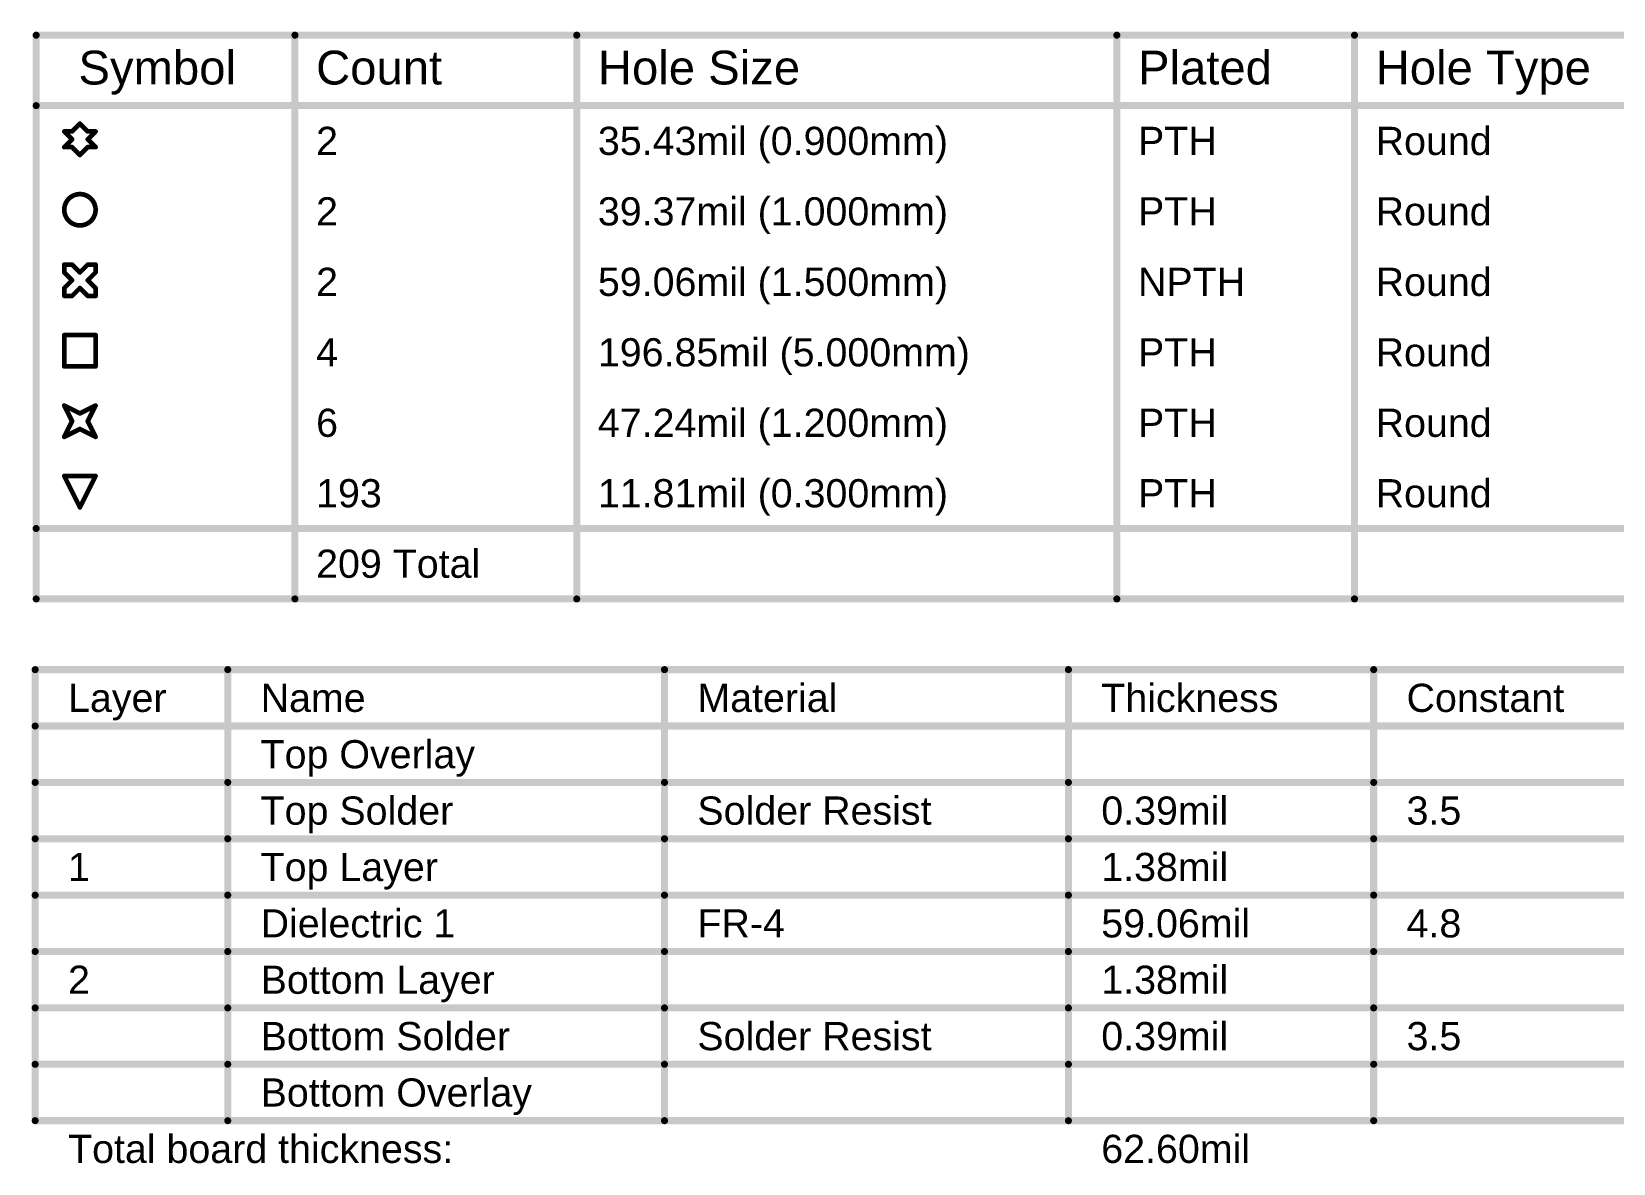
# Model space of a CAD drawing. Header units: inches. Extents: x -89 to 427, y -87 to 99.
# Drawn here: x 101.3 to 186.8, y 21 to 82.2 of the extents above; entities that cross this region are included whole.
import ezdxf

# ---------------------------------------------------------------- set-up
doc = ezdxf.new("R2010")
doc.units = ezdxf.units.IN
doc.layers.add('Drill Drawing', color=1, linetype='Continuous')
doc.layers.add('Fabrication_Layer', color=216, linetype='Continuous')
doc.styles.add('Arial', font='', dxfattribs={"height": 0.2})
doc.styles.get('Arial').set_extended_font_data('Arial')

msp = doc.modelspace()

# ---------------------------------------------------------------- linework, layer by layer
at = {"layer": 'Drill Drawing'}
for points in [[(101.562, 82.029, 0.381, 0.381, 0), (427.048, 82.029, 0.381, 0.381, 0)], [(101.562, 51.549, 0.381, 0.381, 0), (101.562, 82.029, 0.381, 0.381, 0)], [(115.554, 51.549, 0.381, 0.381, 0), (115.554, 82.029, 0.381, 0.381, 0)], [(130.79, 51.549, 0.381, 0.381, 0), (130.79, 82.029, 0.381, 0.381, 0)], [(159.992, 51.549, 0.381, 0.381, 0), (159.992, 82.029, 0.381, 0.381, 0)], [(172.841, 51.549, 0.381, 0.381, 0), (172.841, 82.029, 0.381, 0.381, 0)], [(101.562, 78.219, 0.381, 0.381, 0), (427.048, 78.219, 0.381, 0.381, 0)], [(103.504, 76.822, 0.254, 0.254, 0), (103.927, 77.246, 0.254, 0.254, 0)], [(103.927, 77.246, 0.254, 0.254, 0), (104.351, 76.822, 0.254, 0.254, 0)], [(103.081, 76.822, 0.254, 0.254, 0), (103.504, 76.399, 0.254, 0.254, 0)], [(103.081, 76.822, 0.254, 0.254, 0), (103.504, 76.822, 0.254, 0.254, 0)], [(103.081, 75.976, 0.254, 0.254, 0), (103.504, 76.399, 0.254, 0.254, 0)], [(104.351, 76.822, 0.254, 0.254, 0), (104.774, 76.822, 0.254, 0.254, 0)], [(104.351, 76.399, 0.254, 0.254, 0), (104.774, 76.822, 0.254, 0.254, 0)], [(104.351, 76.399, 0.254, 0.254, 0), (104.774, 75.976, 0.254, 0.254, 0)], [(103.081, 75.976, 0.254, 0.254, 0), (103.504, 75.976, 0.254, 0.254, 0)], [(103.504, 75.976, 0.254, 0.254, 0), (103.927, 75.552, 0.254, 0.254, 0)], [(103.927, 75.552, 0.254, 0.254, 0), (104.351, 75.976, 0.254, 0.254, 0)], [(104.351, 75.976, 0.254, 0.254, 0), (104.774, 75.976, 0.254, 0.254, 0)], [(103.081, 69.202, 0.254, 0.254, 0), (103.081, 69.626, 0.254, 0.254, 0)], [(103.081, 69.626, 0.254, 0.254, 0), (103.504, 69.626, 0.254, 0.254, 0)], [(103.081, 69.202, 0.254, 0.254, 0), (103.504, 68.779, 0.254, 0.254, 0)], [(103.504, 69.626, 0.254, 0.254, 0), (103.927, 69.202, 0.254, 0.254, 0)], [(103.927, 69.202, 0.254, 0.254, 0), (104.351, 69.626, 0.254, 0.254, 0)], [(104.351, 69.626, 0.254, 0.254, 0), (104.774, 69.626, 0.254, 0.254, 0)], [(104.351, 68.779, 0.254, 0.254, 0), (104.774, 69.202, 0.254, 0.254, 0)], [(104.774, 69.202, 0.254, 0.254, 0), (104.774, 69.626, 0.254, 0.254, 0)], [(103.081, 68.356, 0.254, 0.254, 0), (103.504, 68.779, 0.254, 0.254, 0)], [(103.081, 67.932, 0.254, 0.254, 0), (103.081, 68.356, 0.254, 0.254, 0)], [(103.504, 67.932, 0.254, 0.254, 0), (103.927, 68.356, 0.254, 0.254, 0)], [(103.927, 68.356, 0.254, 0.254, 0), (104.351, 67.932, 0.254, 0.254, 0)], [(104.351, 68.779, 0.254, 0.254, 0), (104.774, 68.356, 0.254, 0.254, 0)], [(104.774, 67.932, 0.254, 0.254, 0), (104.774, 68.356, 0.254, 0.254, 0)], [(103.081, 67.932, 0.254, 0.254, 0), (103.504, 67.932, 0.254, 0.254, 0)], [(104.351, 67.932, 0.254, 0.254, 0), (104.774, 67.932, 0.254, 0.254, 0)], [(103.081, 65.816, 0.254, 0.254, 0), (104.774, 65.816, 0.254, 0.254, 0)], [(103.081, 64.122, 0.254, 0.254, 0), (103.081, 65.816, 0.254, 0.254, 0)], [(104.774, 64.122, 0.254, 0.254, 0), (104.774, 65.816, 0.254, 0.254, 0)], [(103.081, 64.122, 0.254, 0.254, 0), (104.774, 64.122, 0.254, 0.254, 0)], [(103.081, 62.006, 0.254, 0.254, 0), (103.927, 61.582, 0.254, 0.254, 0)], [(103.081, 62.006, 0.254, 0.254, 0), (103.504, 61.159, 0.254, 0.254, 0)], [(103.927, 61.582, 0.254, 0.254, 0), (104.774, 62.006, 0.254, 0.254, 0)], [(104.351, 61.159, 0.254, 0.254, 0), (104.774, 62.006, 0.254, 0.254, 0)], [(103.081, 60.312, 0.254, 0.254, 0), (103.504, 61.159, 0.254, 0.254, 0)], [(103.081, 60.312, 0.254, 0.254, 0), (103.927, 60.736, 0.254, 0.254, 0)], [(103.927, 60.736, 0.254, 0.254, 0), (104.774, 60.312, 0.254, 0.254, 0)], [(104.351, 61.159, 0.254, 0.254, 0), (104.774, 60.312, 0.254, 0.254, 0)], [(103.081, 58.196, 0.254, 0.254, 0), (104.774, 58.196, 0.254, 0.254, 0)], [(103.081, 58.196, 0.254, 0.254, 0), (103.927, 56.502, 0.254, 0.254, 0)], [(103.927, 56.502, 0.254, 0.254, 0), (104.774, 58.196, 0.254, 0.254, 0)], [(101.562, 55.359, 0.381, 0.381, 0), (427.048, 55.359, 0.381, 0.381, 0)], [(101.562, 51.549, 0.381, 0.381, 0), (427.048, 51.549, 0.381, 0.381, 0)]]:
    msp.add_lwpolyline(points, format="xyseb", dxfattribs=at)
for points in [[(101.467, 82.029, 0.191, 0.191, 1), (101.657, 82.029, 0.191, 0.191, 1)], [(101.467, 82.029, 0.191, 0.191, 1), (101.657, 82.029, 0.191, 0.191, 1)], [(115.459, 82.029, 0.191, 0.191, 1), (115.649, 82.029, 0.191, 0.191, 1)], [(130.695, 82.029, 0.191, 0.191, 1), (130.885, 82.029, 0.191, 0.191, 1)], [(159.896, 82.029, 0.191, 0.191, 1), (160.087, 82.029, 0.191, 0.191, 1)], [(172.746, 82.029, 0.191, 0.191, 1), (172.936, 82.029, 0.191, 0.191, 1)], [(101.467, 78.219, 0.191, 0.191, 1), (101.657, 78.219, 0.191, 0.191, 1)], [(103.864, 77.246, 0.127, 0.127, 1), (103.991, 77.246, 0.127, 0.127, 1)], [(103.864, 77.246, 0.127, 0.127, 1), (103.991, 77.246, 0.127, 0.127, 1)], [(103.017, 76.822, 0.127, 0.127, 1), (103.144, 76.822, 0.127, 0.127, 1)], [(103.017, 76.822, 0.127, 0.127, 1), (103.144, 76.822, 0.127, 0.127, 1)], [(103.44, 76.822, 0.127, 0.127, 1), (103.567, 76.822, 0.127, 0.127, 1)], [(103.44, 76.822, 0.127, 0.127, 1), (103.567, 76.822, 0.127, 0.127, 1)], [(103.44, 76.399, 0.127, 0.127, 1), (103.567, 76.399, 0.127, 0.127, 1)], [(103.44, 76.399, 0.127, 0.127, 1), (103.567, 76.399, 0.127, 0.127, 1)], [(104.287, 76.822, 0.127, 0.127, 1), (104.414, 76.822, 0.127, 0.127, 1)], [(104.287, 76.822, 0.127, 0.127, 1), (104.414, 76.822, 0.127, 0.127, 1)], [(104.287, 76.399, 0.127, 0.127, 1), (104.414, 76.399, 0.127, 0.127, 1)], [(104.287, 76.399, 0.127, 0.127, 1), (104.414, 76.399, 0.127, 0.127, 1)], [(104.71, 76.822, 0.127, 0.127, 1), (104.837, 76.822, 0.127, 0.127, 1)], [(104.71, 76.822, 0.127, 0.127, 1), (104.837, 76.822, 0.127, 0.127, 1)], [(103.017, 75.976, 0.127, 0.127, 1), (103.144, 75.976, 0.127, 0.127, 1)], [(103.017, 75.976, 0.127, 0.127, 1), (103.144, 75.976, 0.127, 0.127, 1)], [(103.44, 75.976, 0.127, 0.127, 1), (103.567, 75.976, 0.127, 0.127, 1)], [(103.44, 75.976, 0.127, 0.127, 1), (103.567, 75.976, 0.127, 0.127, 1)], [(103.864, 75.552, 0.127, 0.127, 1), (103.991, 75.552, 0.127, 0.127, 1)], [(103.864, 75.552, 0.127, 0.127, 1), (103.991, 75.552, 0.127, 0.127, 1)], [(104.287, 75.976, 0.127, 0.127, 1), (104.414, 75.976, 0.127, 0.127, 1)], [(104.287, 75.976, 0.127, 0.127, 1), (104.414, 75.976, 0.127, 0.127, 1)], [(104.71, 75.976, 0.127, 0.127, 1), (104.837, 75.976, 0.127, 0.127, 1)], [(104.71, 75.976, 0.127, 0.127, 1), (104.837, 75.976, 0.127, 0.127, 1)], [(104.774, 72.589, 0.254, 0.254, 1), (103.081, 72.589, 0.254, 0.254, 1)], [(103.017, 72.589, 0.127, 0.127, 1), (103.144, 72.589, 0.127, 0.127, 1)], [(104.71, 72.589, 0.127, 0.127, 1), (104.837, 72.589, 0.127, 0.127, 1)], [(103.017, 69.626, 0.127, 0.127, 1), (103.144, 69.626, 0.127, 0.127, 1)], [(103.017, 69.626, 0.127, 0.127, 1), (103.144, 69.626, 0.127, 0.127, 1)], [(103.017, 69.202, 0.127, 0.127, 1), (103.144, 69.202, 0.127, 0.127, 1)], [(103.017, 69.202, 0.127, 0.127, 1), (103.144, 69.202, 0.127, 0.127, 1)], [(103.44, 69.626, 0.127, 0.127, 1), (103.567, 69.626, 0.127, 0.127, 1)], [(103.44, 69.626, 0.127, 0.127, 1), (103.567, 69.626, 0.127, 0.127, 1)], [(103.864, 69.202, 0.127, 0.127, 1), (103.991, 69.202, 0.127, 0.127, 1)], [(103.864, 69.202, 0.127, 0.127, 1), (103.991, 69.202, 0.127, 0.127, 1)], [(104.287, 69.626, 0.127, 0.127, 1), (104.414, 69.626, 0.127, 0.127, 1)], [(104.287, 69.626, 0.127, 0.127, 1), (104.414, 69.626, 0.127, 0.127, 1)], [(104.71, 69.626, 0.127, 0.127, 1), (104.837, 69.626, 0.127, 0.127, 1)], [(104.71, 69.626, 0.127, 0.127, 1), (104.837, 69.626, 0.127, 0.127, 1)], [(104.71, 69.202, 0.127, 0.127, 1), (104.837, 69.202, 0.127, 0.127, 1)], [(104.71, 69.202, 0.127, 0.127, 1), (104.837, 69.202, 0.127, 0.127, 1)], [(103.017, 68.356, 0.127, 0.127, 1), (103.144, 68.356, 0.127, 0.127, 1)], [(103.017, 68.356, 0.127, 0.127, 1), (103.144, 68.356, 0.127, 0.127, 1)], [(103.44, 68.779, 0.127, 0.127, 1), (103.567, 68.779, 0.127, 0.127, 1)], [(103.44, 68.779, 0.127, 0.127, 1), (103.567, 68.779, 0.127, 0.127, 1)], [(103.864, 68.356, 0.127, 0.127, 1), (103.991, 68.356, 0.127, 0.127, 1)], [(103.864, 68.356, 0.127, 0.127, 1), (103.991, 68.356, 0.127, 0.127, 1)], [(104.287, 68.779, 0.127, 0.127, 1), (104.414, 68.779, 0.127, 0.127, 1)], [(104.287, 68.779, 0.127, 0.127, 1), (104.414, 68.779, 0.127, 0.127, 1)], [(104.71, 68.356, 0.127, 0.127, 1), (104.837, 68.356, 0.127, 0.127, 1)], [(104.71, 68.356, 0.127, 0.127, 1), (104.837, 68.356, 0.127, 0.127, 1)], [(103.017, 67.932, 0.127, 0.127, 1), (103.144, 67.932, 0.127, 0.127, 1)], [(103.017, 67.932, 0.127, 0.127, 1), (103.144, 67.932, 0.127, 0.127, 1)], [(103.44, 67.932, 0.127, 0.127, 1), (103.567, 67.932, 0.127, 0.127, 1)], [(103.44, 67.932, 0.127, 0.127, 1), (103.567, 67.932, 0.127, 0.127, 1)], [(104.287, 67.932, 0.127, 0.127, 1), (104.414, 67.932, 0.127, 0.127, 1)], [(104.287, 67.932, 0.127, 0.127, 1), (104.414, 67.932, 0.127, 0.127, 1)], [(104.71, 67.932, 0.127, 0.127, 1), (104.837, 67.932, 0.127, 0.127, 1)], [(104.71, 67.932, 0.127, 0.127, 1), (104.837, 67.932, 0.127, 0.127, 1)], [(103.017, 65.816, 0.127, 0.127, 1), (103.144, 65.816, 0.127, 0.127, 1)], [(103.017, 65.816, 0.127, 0.127, 1), (103.144, 65.816, 0.127, 0.127, 1)], [(104.71, 65.816, 0.127, 0.127, 1), (104.837, 65.816, 0.127, 0.127, 1)], [(104.71, 65.816, 0.127, 0.127, 1), (104.837, 65.816, 0.127, 0.127, 1)], [(103.017, 64.122, 0.127, 0.127, 1), (103.144, 64.122, 0.127, 0.127, 1)], [(103.017, 64.122, 0.127, 0.127, 1), (103.144, 64.122, 0.127, 0.127, 1)], [(104.71, 64.122, 0.127, 0.127, 1), (104.837, 64.122, 0.127, 0.127, 1)], [(104.71, 64.122, 0.127, 0.127, 1), (104.837, 64.122, 0.127, 0.127, 1)], [(103.017, 62.006, 0.127, 0.127, 1), (103.144, 62.006, 0.127, 0.127, 1)], [(103.017, 62.006, 0.127, 0.127, 1), (103.144, 62.006, 0.127, 0.127, 1)], [(103.864, 61.582, 0.127, 0.127, 1), (103.991, 61.582, 0.127, 0.127, 1)], [(103.864, 61.582, 0.127, 0.127, 1), (103.991, 61.582, 0.127, 0.127, 1)], [(104.71, 62.006, 0.127, 0.127, 1), (104.837, 62.006, 0.127, 0.127, 1)], [(104.71, 62.006, 0.127, 0.127, 1), (104.837, 62.006, 0.127, 0.127, 1)], [(103.44, 61.159, 0.127, 0.127, 1), (103.567, 61.159, 0.127, 0.127, 1)], [(103.44, 61.159, 0.127, 0.127, 1), (103.567, 61.159, 0.127, 0.127, 1)], [(103.864, 60.736, 0.127, 0.127, 1), (103.991, 60.736, 0.127, 0.127, 1)], [(103.864, 60.736, 0.127, 0.127, 1), (103.991, 60.736, 0.127, 0.127, 1)], [(104.287, 61.159, 0.127, 0.127, 1), (104.414, 61.159, 0.127, 0.127, 1)], [(104.287, 61.159, 0.127, 0.127, 1), (104.414, 61.159, 0.127, 0.127, 1)], [(103.017, 60.312, 0.127, 0.127, 1), (103.144, 60.312, 0.127, 0.127, 1)], [(103.017, 60.312, 0.127, 0.127, 1), (103.144, 60.312, 0.127, 0.127, 1)], [(104.71, 60.312, 0.127, 0.127, 1), (104.837, 60.312, 0.127, 0.127, 1)], [(104.71, 60.312, 0.127, 0.127, 1), (104.837, 60.312, 0.127, 0.127, 1)], [(103.017, 58.196, 0.127, 0.127, 1), (103.144, 58.196, 0.127, 0.127, 1)], [(103.017, 58.196, 0.127, 0.127, 1), (103.144, 58.196, 0.127, 0.127, 1)], [(104.71, 58.196, 0.127, 0.127, 1), (104.837, 58.196, 0.127, 0.127, 1)], [(104.71, 58.196, 0.127, 0.127, 1), (104.837, 58.196, 0.127, 0.127, 1)], [(103.864, 56.502, 0.127, 0.127, 1), (103.991, 56.502, 0.127, 0.127, 1)], [(103.864, 56.502, 0.127, 0.127, 1), (103.991, 56.502, 0.127, 0.127, 1)], [(101.467, 55.359, 0.191, 0.191, 1), (101.657, 55.359, 0.191, 0.191, 1)], [(101.467, 51.549, 0.191, 0.191, 1), (101.657, 51.549, 0.191, 0.191, 1)], [(101.467, 51.549, 0.191, 0.191, 1), (101.657, 51.549, 0.191, 0.191, 1)], [(115.459, 51.549, 0.191, 0.191, 1), (115.649, 51.549, 0.191, 0.191, 1)], [(130.695, 51.549, 0.191, 0.191, 1), (130.885, 51.549, 0.191, 0.191, 1)], [(159.896, 51.549, 0.191, 0.191, 1), (160.087, 51.549, 0.191, 0.191, 1)], [(172.746, 51.549, 0.191, 0.191, 1), (172.936, 51.549, 0.191, 0.191, 1)]]:
    msp.add_lwpolyline(points, format="xyseb", close=True, dxfattribs=at)
at = {"layer": 'Fabrication_Layer'}
for points in [[(101.507, 47.727, 0.381, 0.381, 0), (216.793, 47.727, 0.381, 0.381, 0)], [(101.507, 23.343, 0.381, 0.381, 0), (101.507, 47.727, 0.381, 0.381, 0)], [(111.919, 23.343, 0.381, 0.381, 0), (111.919, 47.727, 0.381, 0.381, 0)], [(135.534, 23.343, 0.381, 0.381, 0), (135.534, 47.727, 0.381, 0.381, 0)], [(157.372, 23.343, 0.381, 0.381, 0), (157.372, 47.727, 0.381, 0.381, 0)], [(173.878, 23.343, 0.381, 0.381, 0), (173.878, 47.727, 0.381, 0.381, 0)], [(101.507, 44.679, 0.381, 0.381, 0), (216.793, 44.679, 0.381, 0.381, 0)], [(101.507, 41.631, 0.381, 0.381, 0), (111.919, 41.631, 0.381, 0.381, 0)], [(111.919, 41.631, 0.381, 0.381, 0), (135.534, 41.631, 0.381, 0.381, 0)], [(135.534, 41.631, 0.381, 0.381, 0), (157.372, 41.631, 0.381, 0.381, 0)], [(157.372, 41.631, 0.381, 0.381, 0), (173.878, 41.631, 0.381, 0.381, 0)], [(173.878, 41.631, 0.381, 0.381, 0), (188.353, 41.631, 0.381, 0.381, 0)], [(101.507, 38.583, 0.381, 0.381, 0), (111.919, 38.583, 0.381, 0.381, 0)], [(111.919, 38.583, 0.381, 0.381, 0), (135.534, 38.583, 0.381, 0.381, 0)], [(135.534, 38.583, 0.381, 0.381, 0), (157.372, 38.583, 0.381, 0.381, 0)], [(157.372, 38.583, 0.381, 0.381, 0), (173.878, 38.583, 0.381, 0.381, 0)], [(173.878, 38.583, 0.381, 0.381, 0), (188.353, 38.583, 0.381, 0.381, 0)], [(101.507, 35.535, 0.381, 0.381, 0), (111.919, 35.535, 0.381, 0.381, 0)], [(111.919, 35.535, 0.381, 0.381, 0), (135.534, 35.535, 0.381, 0.381, 0)], [(135.534, 35.535, 0.381, 0.381, 0), (157.372, 35.535, 0.381, 0.381, 0)], [(157.372, 35.535, 0.381, 0.381, 0), (173.878, 35.535, 0.381, 0.381, 0)], [(173.878, 35.535, 0.381, 0.381, 0), (188.353, 35.535, 0.381, 0.381, 0)], [(101.507, 32.487, 0.381, 0.381, 0), (111.919, 32.487, 0.381, 0.381, 0)], [(111.919, 32.487, 0.381, 0.381, 0), (135.534, 32.487, 0.381, 0.381, 0)], [(135.534, 32.487, 0.381, 0.381, 0), (157.372, 32.487, 0.381, 0.381, 0)], [(157.372, 32.487, 0.381, 0.381, 0), (173.878, 32.487, 0.381, 0.381, 0)], [(173.878, 32.487, 0.381, 0.381, 0), (188.353, 32.487, 0.381, 0.381, 0)], [(101.507, 29.439, 0.381, 0.381, 0), (111.919, 29.439, 0.381, 0.381, 0)], [(111.919, 29.439, 0.381, 0.381, 0), (135.534, 29.439, 0.381, 0.381, 0)], [(135.534, 29.439, 0.381, 0.381, 0), (157.372, 29.439, 0.381, 0.381, 0)], [(157.372, 29.439, 0.381, 0.381, 0), (173.878, 29.439, 0.381, 0.381, 0)], [(173.878, 29.439, 0.381, 0.381, 0), (188.353, 29.439, 0.381, 0.381, 0)], [(101.507, 26.391, 0.381, 0.381, 0), (111.919, 26.391, 0.381, 0.381, 0)], [(111.919, 26.391, 0.381, 0.381, 0), (135.534, 26.391, 0.381, 0.381, 0)], [(135.534, 26.391, 0.381, 0.381, 0), (157.372, 26.391, 0.381, 0.381, 0)], [(157.372, 26.391, 0.381, 0.381, 0), (173.878, 26.391, 0.381, 0.381, 0)], [(173.878, 26.391, 0.381, 0.381, 0), (188.353, 26.391, 0.381, 0.381, 0)], [(101.507, 23.343, 0.381, 0.381, 0), (111.919, 23.343, 0.381, 0.381, 0)], [(111.919, 23.343, 0.381, 0.381, 0), (135.534, 23.343, 0.381, 0.381, 0)], [(135.534, 23.343, 0.381, 0.381, 0), (157.372, 23.343, 0.381, 0.381, 0)], [(157.372, 23.343, 0.381, 0.381, 0), (173.878, 23.343, 0.381, 0.381, 0)], [(173.878, 23.343, 0.381, 0.381, 0), (188.353, 23.343, 0.381, 0.381, 0)]]:
    msp.add_lwpolyline(points, format="xyseb", dxfattribs=at)
for points in [[(101.412, 47.727, 0.191, 0.191, 1), (101.602, 47.727, 0.191, 0.191, 1)], [(101.412, 47.727, 0.191, 0.191, 1), (101.602, 47.727, 0.191, 0.191, 1)], [(111.824, 47.727, 0.191, 0.191, 1), (112.014, 47.727, 0.191, 0.191, 1)], [(135.439, 47.727, 0.191, 0.191, 1), (135.63, 47.727, 0.191, 0.191, 1)], [(157.277, 47.727, 0.191, 0.191, 1), (157.468, 47.727, 0.191, 0.191, 1)], [(173.783, 47.727, 0.191, 0.191, 1), (173.974, 47.727, 0.191, 0.191, 1)], [(101.412, 44.679, 0.191, 0.191, 1), (101.602, 44.679, 0.191, 0.191, 1)], [(101.412, 41.631, 0.191, 0.191, 1), (101.602, 41.631, 0.191, 0.191, 1)], [(111.824, 41.631, 0.191, 0.191, 1), (112.014, 41.631, 0.191, 0.191, 1)], [(111.824, 41.631, 0.191, 0.191, 1), (112.014, 41.631, 0.191, 0.191, 1)], [(135.439, 41.631, 0.191, 0.191, 1), (135.63, 41.631, 0.191, 0.191, 1)], [(135.439, 41.631, 0.191, 0.191, 1), (135.63, 41.631, 0.191, 0.191, 1)], [(157.277, 41.631, 0.191, 0.191, 1), (157.468, 41.631, 0.191, 0.191, 1)], [(157.277, 41.631, 0.191, 0.191, 1), (157.468, 41.631, 0.191, 0.191, 1)], [(173.783, 41.631, 0.191, 0.191, 1), (173.974, 41.631, 0.191, 0.191, 1)], [(173.783, 41.631, 0.191, 0.191, 1), (173.974, 41.631, 0.191, 0.191, 1)], [(101.412, 38.583, 0.191, 0.191, 1), (101.602, 38.583, 0.191, 0.191, 1)], [(111.824, 38.583, 0.191, 0.191, 1), (112.014, 38.583, 0.191, 0.191, 1)], [(111.824, 38.583, 0.191, 0.191, 1), (112.014, 38.583, 0.191, 0.191, 1)], [(135.439, 38.583, 0.191, 0.191, 1), (135.63, 38.583, 0.191, 0.191, 1)], [(135.439, 38.583, 0.191, 0.191, 1), (135.63, 38.583, 0.191, 0.191, 1)], [(157.277, 38.583, 0.191, 0.191, 1), (157.468, 38.583, 0.191, 0.191, 1)], [(157.277, 38.583, 0.191, 0.191, 1), (157.468, 38.583, 0.191, 0.191, 1)], [(173.783, 38.583, 0.191, 0.191, 1), (173.974, 38.583, 0.191, 0.191, 1)], [(173.783, 38.583, 0.191, 0.191, 1), (173.974, 38.583, 0.191, 0.191, 1)], [(101.412, 35.535, 0.191, 0.191, 1), (101.602, 35.535, 0.191, 0.191, 1)], [(111.824, 35.535, 0.191, 0.191, 1), (112.014, 35.535, 0.191, 0.191, 1)], [(111.824, 35.535, 0.191, 0.191, 1), (112.014, 35.535, 0.191, 0.191, 1)], [(135.439, 35.535, 0.191, 0.191, 1), (135.63, 35.535, 0.191, 0.191, 1)], [(135.439, 35.535, 0.191, 0.191, 1), (135.63, 35.535, 0.191, 0.191, 1)], [(157.277, 35.535, 0.191, 0.191, 1), (157.468, 35.535, 0.191, 0.191, 1)], [(157.277, 35.535, 0.191, 0.191, 1), (157.468, 35.535, 0.191, 0.191, 1)], [(173.783, 35.535, 0.191, 0.191, 1), (173.974, 35.535, 0.191, 0.191, 1)], [(173.783, 35.535, 0.191, 0.191, 1), (173.974, 35.535, 0.191, 0.191, 1)], [(101.412, 32.487, 0.191, 0.191, 1), (101.602, 32.487, 0.191, 0.191, 1)], [(111.824, 32.487, 0.191, 0.191, 1), (112.014, 32.487, 0.191, 0.191, 1)], [(111.824, 32.487, 0.191, 0.191, 1), (112.014, 32.487, 0.191, 0.191, 1)], [(135.439, 32.487, 0.191, 0.191, 1), (135.63, 32.487, 0.191, 0.191, 1)], [(135.439, 32.487, 0.191, 0.191, 1), (135.63, 32.487, 0.191, 0.191, 1)], [(157.277, 32.487, 0.191, 0.191, 1), (157.468, 32.487, 0.191, 0.191, 1)], [(157.277, 32.487, 0.191, 0.191, 1), (157.468, 32.487, 0.191, 0.191, 1)], [(173.783, 32.487, 0.191, 0.191, 1), (173.974, 32.487, 0.191, 0.191, 1)], [(173.783, 32.487, 0.191, 0.191, 1), (173.974, 32.487, 0.191, 0.191, 1)], [(101.412, 29.439, 0.191, 0.191, 1), (101.602, 29.439, 0.191, 0.191, 1)], [(111.824, 29.439, 0.191, 0.191, 1), (112.014, 29.439, 0.191, 0.191, 1)], [(111.824, 29.439, 0.191, 0.191, 1), (112.014, 29.439, 0.191, 0.191, 1)], [(135.439, 29.439, 0.191, 0.191, 1), (135.63, 29.439, 0.191, 0.191, 1)], [(135.439, 29.439, 0.191, 0.191, 1), (135.63, 29.439, 0.191, 0.191, 1)], [(157.277, 29.439, 0.191, 0.191, 1), (157.468, 29.439, 0.191, 0.191, 1)], [(157.277, 29.439, 0.191, 0.191, 1), (157.468, 29.439, 0.191, 0.191, 1)], [(173.783, 29.439, 0.191, 0.191, 1), (173.974, 29.439, 0.191, 0.191, 1)], [(173.783, 29.439, 0.191, 0.191, 1), (173.974, 29.439, 0.191, 0.191, 1)], [(101.412, 26.391, 0.191, 0.191, 1), (101.602, 26.391, 0.191, 0.191, 1)], [(111.824, 26.391, 0.191, 0.191, 1), (112.014, 26.391, 0.191, 0.191, 1)], [(111.824, 26.391, 0.191, 0.191, 1), (112.014, 26.391, 0.191, 0.191, 1)], [(135.439, 26.391, 0.191, 0.191, 1), (135.63, 26.391, 0.191, 0.191, 1)], [(135.439, 26.391, 0.191, 0.191, 1), (135.63, 26.391, 0.191, 0.191, 1)], [(157.277, 26.391, 0.191, 0.191, 1), (157.468, 26.391, 0.191, 0.191, 1)], [(157.277, 26.391, 0.191, 0.191, 1), (157.468, 26.391, 0.191, 0.191, 1)], [(173.783, 26.391, 0.191, 0.191, 1), (173.974, 26.391, 0.191, 0.191, 1)], [(173.783, 26.391, 0.191, 0.191, 1), (173.974, 26.391, 0.191, 0.191, 1)], [(101.412, 23.343, 0.191, 0.191, 1), (101.602, 23.343, 0.191, 0.191, 1)], [(101.412, 23.343, 0.191, 0.191, 1), (101.602, 23.343, 0.191, 0.191, 1)], [(111.824, 23.343, 0.191, 0.191, 1), (112.014, 23.343, 0.191, 0.191, 1)], [(111.824, 23.343, 0.191, 0.191, 1), (112.014, 23.343, 0.191, 0.191, 1)], [(111.824, 23.343, 0.191, 0.191, 1), (112.014, 23.343, 0.191, 0.191, 1)], [(135.439, 23.343, 0.191, 0.191, 1), (135.63, 23.343, 0.191, 0.191, 1)], [(135.439, 23.343, 0.191, 0.191, 1), (135.63, 23.343, 0.191, 0.191, 1)], [(135.439, 23.343, 0.191, 0.191, 1), (135.63, 23.343, 0.191, 0.191, 1)], [(157.277, 23.343, 0.191, 0.191, 1), (157.468, 23.343, 0.191, 0.191, 1)], [(157.277, 23.343, 0.191, 0.191, 1), (157.468, 23.343, 0.191, 0.191, 1)], [(157.277, 23.343, 0.191, 0.191, 1), (157.468, 23.343, 0.191, 0.191, 1)], [(173.783, 23.343, 0.191, 0.191, 1), (173.974, 23.343, 0.191, 0.191, 1)], [(173.783, 23.343, 0.191, 0.191, 1), (173.974, 23.343, 0.191, 0.191, 1)], [(173.783, 23.343, 0.191, 0.191, 1), (173.974, 23.343, 0.191, 0.191, 1)]]:
    msp.add_lwpolyline(points, format="xyseb", close=True, dxfattribs=at)

# ---------------------------------------------------------------- texts
at = {"layer": 'Drill Drawing', "style": 'Arial'}
for s, height, p in [('Symbol', 1.8288, (103.848, 79.362)), ('Hole Size', 1.8288, (131.933, 79.362)), ('Plated', 1.8288, (161.135, 79.362)), ('Hole Type', 1.8288, (173.984, 79.362)), ('Count', 1.8288, (116.697, 79.362)), ('2', 1.524, (116.697, 75.552)), ('35.43mil (0.900mm)', 1.524, (131.933, 75.552)), ('PTH', 1.524, (161.135, 75.552)), ('Round', 1.524, (173.984, 75.552)), ('2', 1.524, (116.697, 71.742)), ('39.37mil (1.000mm)', 1.524, (131.933, 71.742)), ('PTH', 1.524, (161.135, 71.742)), ('Round', 1.524, (173.984, 71.742)), ('2', 1.524, (116.697, 67.932)), ('59.06mil (1.500mm)', 1.524, (131.933, 67.932)), ('NPTH', 1.524, (161.135, 67.932)), ('Round', 1.524, (173.984, 67.932)), ('4', 1.524, (116.697, 64.122)), ('196.85mil (5.000mm)', 1.524, (131.933, 64.122)), ('PTH', 1.524, (161.135, 64.122)), ('Round', 1.524, (173.984, 64.122)), ('6', 1.524, (116.697, 60.312)), ('47.24mil (1.200mm)', 1.524, (131.933, 60.312)), ('PTH', 1.524, (161.135, 60.312)), ('Round', 1.524, (173.984, 60.312)), ('193', 1.524, (116.697, 56.502)), ('11.81mil (0.300mm)', 1.524, (131.933, 56.502)), ('PTH', 1.524, (161.135, 56.502)), ('Round', 1.524, (173.984, 56.502)), ('209 Total', 1.524, (116.697, 52.692))]:
    msp.add_text(s, height=height, dxfattribs=at).set_placement(p)
at = {"layer": 'Fabrication_Layer', "style": 'Arial'}
for s, p in [('Material', (137.312, 45.441)), ('Thickness', (159.15, 45.441)), ('Layer', (103.285, 45.441)), ('Name', (113.697, 45.441)), ('Constant', (175.656, 45.441)), ('Top Overlay', (113.697, 42.393)), ('Top Solder', (113.697, 39.345)), ('Solder Resist', (137.312, 39.345)), ('0.39mil', (159.15, 39.345)), ('3.5', (175.656, 39.345)), ('1', (103.285, 36.297)), ('Top Layer', (113.697, 36.297)), ('1.38mil', (159.15, 36.297)), ('Dielectric 1', (113.697, 33.249)), ('FR-4', (137.312, 33.249)), ('59.06mil', (159.15, 33.249)), ('4.8', (175.656, 33.249)), ('2', (103.285, 30.201)), ('Bottom Layer', (113.697, 30.201)), ('1.38mil', (159.15, 30.201)), ('Bottom Solder', (113.697, 27.153)), ('Solder Resist', (137.312, 27.153)), ('0.39mil', (159.15, 27.153)), ('3.5', (175.656, 27.153)), ('Bottom Overlay', (113.697, 24.105)), ('Total board thickness:', (103.285, 21.057)), ('62.60mil', (159.15, 21.057))]:
    msp.add_text(s, height=1.524, dxfattribs=at).set_placement(p)

doc.saveas('drawing.dxf')
